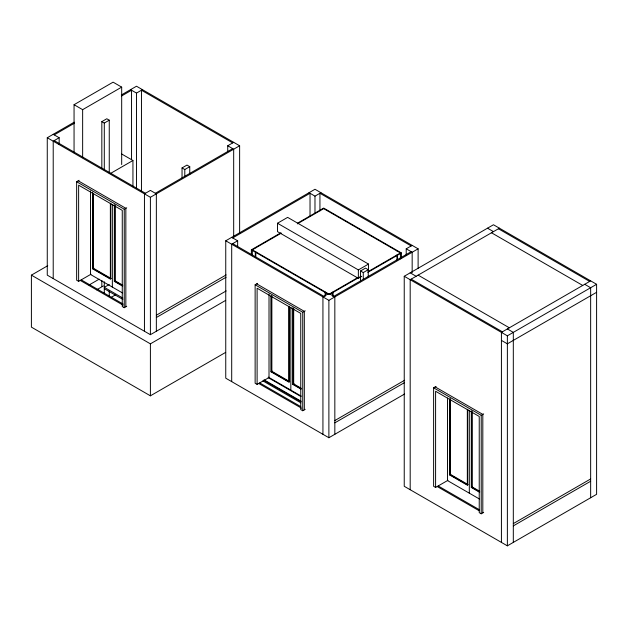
<?xml version="1.0" encoding="UTF-8"?>
<svg xmlns="http://www.w3.org/2000/svg" width="628" height="628" viewBox="0 0 628 628"><rect width="100%" height="100%" fill="white"/><g stroke="black" fill="none" stroke-linecap="round" stroke-linejoin="round"><path stroke-width="0.94" d="M74.057 152.722L74.057 104.703L113.095 82.166L121.683 87.127L121.683 164.544M74.057 104.703L82.645 109.664L121.683 87.127M226.159 290.937L150.398 334.685L47.265 275.142L47.265 137.744L74.23 122.177M121.306 94.993L136.496 86.224L239.629 145.767L239.629 233.467M54.204 134.879L74.379 123.229M121.455 96.053L131.542 90.228L131.542 159.418M59.165 144.566L59.165 137.744L53.215 141.174L53.215 278.573M130.553 89.655L136.496 93.093L142.446 89.655M101.83 168.665L101.83 121.628L106.791 118.763L109.256 120.183L109.256 173.1M101.83 121.628L104.295 123.049L109.256 120.183M90.95 274.24L78.633 281.352L76.647 280.206L76.647 181.735L79.112 180.315M110.151 173.658L132.94 160.493L132.94 186.752M182.042 177.732L182.042 167.935L186.995 165.07L189.75 166.656L189.75 174.498M182.042 167.935L184.789 169.521L189.75 166.656M227.736 151.615L227.736 145.767L233.679 142.328M76.647 181.735L124.25 209.218L126.715 207.797M155.352 193.275L232.69 148.632M47.265 137.744L150.398 197.286L239.629 145.767M225.68 352.371L150.398 395.828L31.4 327.125L31.4 275.142L47.752 265.699M92.512 192.137L92.512 268.753L93.753 268.038M89.05 285.01L99.177 279.162M92.881 192.89L92.881 268.541L110.74 278.848L111.234 278.565L93.384 268.258L93.384 193.573M96.626 289.83L103.392 285.921M114.327 204.736L114.327 281.352L115.568 280.637M109.256 284.492L104.295 287.349L122.868 298.072M111.007 297.452L115.238 295.003M404.605 394.015L328.884 437.732L225.75 378.189L225.75 240.791L314.981 189.271L418.115 248.814L418.115 268.305M232.69 237.926L310.028 193.275L310.028 216.668M237.651 246.639L237.651 240.791L231.701 244.221L231.701 381.62M309.031 192.702L314.981 196.14L320.932 192.702M78.633 281.352L78.633 185.174L122.264 210.364L122.264 306.543L124.25 307.689L126.715 306.268M361.744 276.367L358.36 278.322L277.49 231.63L277.49 223.238L287.64 217.374L368.51 264.066L368.51 272.458M251.349 254.725L251.349 249.834L280.787 232.839M297.609 223.128L323.679 208.072L401.418 252.958L401.418 257.849M252.338 255.698L252.338 249.834L281.234 233.153M297.327 223.858L323.679 208.645L400.429 252.958L400.429 258.822M327.149 210.647L327.643 210.364M156.348 315.217L226.119 274.938M156.348 317.509L226.119 277.223M31.4 275.142L150.398 343.846L225.68 300.38M269.436 377.287L257.111 384.399L255.133 383.253L255.133 284.782L257.598 283.361M277.49 223.238L358.36 269.922L368.51 264.066M360.519 281.697L360.519 270.982L365.48 268.117L368.236 269.702L368.236 277.505M396.959 250.957L397.453 250.666M360.519 270.982L363.274 272.568L368.236 269.702M406.214 255.635L406.214 248.814L412.164 245.375M357.984 277.466L329.088 294.147L252.338 249.834M368.149 271.594L400.429 252.958M329.881 294.257L361.053 276.265M367.78 272.379L401.418 252.958M255.133 284.782L302.735 312.265L305.2 310.844M333.837 296.322L411.175 251.671M225.75 240.791L328.884 300.333L418.115 248.814M404.236 276.273L493.467 224.753L596.6 284.296L596.6 494.315L507.369 545.834L404.236 486.292L404.236 276.273L507.369 335.815L596.6 284.296M499.417 228.192L410.186 279.711L410.186 489.722M270.998 296.149L270.998 371.8L272.238 371.085M271.367 295.937L271.367 371.588L289.218 381.895L289.72 381.612M292.813 307.783L292.813 384.399L294.053 383.684M257.111 384.399L257.111 288.221L300.749 313.411L300.749 409.589L302.735 410.736L305.2 409.315M334.834 420.556L404.605 380.27M334.834 422.848L404.605 382.562M590.65 280.865L501.419 332.377L501.419 542.396M596.6 292.31L507.369 343.83L501.419 340.392M447.913 480.334L435.596 487.446L433.618 486.3L433.618 387.829L436.075 386.408M433.618 387.829L481.221 415.312L483.686 413.891M449.483 399.196L449.483 474.846L450.723 474.132M449.852 398.984L449.852 474.635L467.703 484.942L468.198 484.659M471.298 410.83L471.298 487.446L472.539 486.731M435.596 487.446L435.596 391.268L479.235 416.458L479.235 512.636L481.221 513.783L483.686 512.362M513.312 523.603L590.65 478.952M513.312 525.895L590.65 481.244M498.428 228.765L589.661 281.43M487.516 228.192L493.467 231.622M584.699 284.296L590.65 287.734L590.65 497.753M491.489 232.768L582.721 285.442M232.69 142.901L141.457 90.228L141.457 191.571M411.175 245.948L319.942 193.275L319.942 210.82M227.736 145.767L233.679 149.197L233.679 236.905M406.214 248.814L412.164 252.244L412.164 272.709M319.715 210.364L320.209 210.647M418.115 275.127L509.347 327.8M410.186 272.835L416.136 276.273M507.369 328.946L513.312 332.377L513.312 542.396M411.175 279.138L502.408 331.812M121.432 153.852L132.94 160.493M255.313 247.542L255.808 247.832M53.215 134.306L59.165 137.744M231.701 237.353L237.651 240.791M251.349 249.834L328.295 294.257M54.204 140.601L145.437 193.275M232.69 243.648L323.922 296.322M78.241 180.817L125.843 208.3L125.843 306.77M256.726 283.864L304.329 311.347L304.329 409.817M435.212 386.911L482.814 414.394L482.814 512.864M122.499 285.065L115.199 280.849L115.199 205.199M288.904 381.141L271.861 371.305L271.861 295.655M300.985 388.112L293.684 383.896L293.684 308.246M467.389 484.188L450.347 474.352L450.347 398.702M479.47 491.159L472.17 486.943L472.17 411.293M122.821 285.826L114.704 281.14L114.704 205.489M301.299 388.873L293.19 384.187L293.19 308.536M479.784 491.92L471.675 487.234L471.675 411.583M92.512 268.753L110.363 279.06L110.363 203.409M114.327 281.352L122.444 286.038M270.998 371.8L288.849 382.107L288.849 306.456M292.813 384.399L300.93 389.085M449.483 474.846L467.334 485.154L467.334 409.503M471.298 487.446L479.415 492.132M122.421 292.891L90.526 274.483L90.526 190.928M268.368 377.153L301.275 396.15M479.384 498.985L447.497 480.577L447.497 397.995M268.203 377.632L300.773 396.441M264.145 379.901L301.259 401.323M263.729 380.23L300.734 401.598M104.295 288.707L122.868 299.423M262.873 380.89L300.945 402.862M81.216 279.86L123.174 304.085M259.702 382.907L300.82 406.646M438.187 485.954L479.305 509.693M80.227 280.426L123.025 305.137M258.712 383.473L301.511 408.184M437.19 486.519L479.156 510.745M507.369 335.815L507.369 545.834M481.221 415.312L481.221 513.783M469.32 410.594L469.32 493.168M467.703 409.291L467.703 484.942M397.453 260.141L397.453 255.251L396.959 254.96L396.959 259.851M363.274 272.568L363.274 279.389M358.36 269.922L358.36 278.322M334.834 434.293L334.834 296.895L328.884 293.464L322.933 296.895L322.933 434.293M333.06 296.338L333.06 292.428L332.557 292.138L332.557 296.055M328.884 300.333L328.884 437.732M325.618 295.074L325.618 292.138L325.123 292.428L325.123 296.338M314.981 196.14L314.981 213.677M302.735 312.265L302.735 410.736M290.835 307.547L290.835 390.121M289.218 306.244L289.218 381.895M269.012 293.975L269.012 377.53M255.808 256.726L255.808 251.836L255.313 252.126L255.313 257.017M184.789 169.521L184.789 176.382M156.348 331.246L156.348 193.848L150.398 190.417L144.448 193.848L144.448 331.246M150.398 197.286L150.398 334.685M150.398 343.846L150.398 395.828M136.496 93.093L136.496 188.588M124.25 209.218L124.25 307.689M112.349 204.5L112.349 287.075M110.74 203.197L110.74 278.848M109.256 290.693L109.256 296.573M104.295 123.049L104.295 170.086M104.295 281.799L104.295 293.559M101.83 280.371L101.83 286.25M82.645 109.664L82.645 157.683"/></g></svg>
